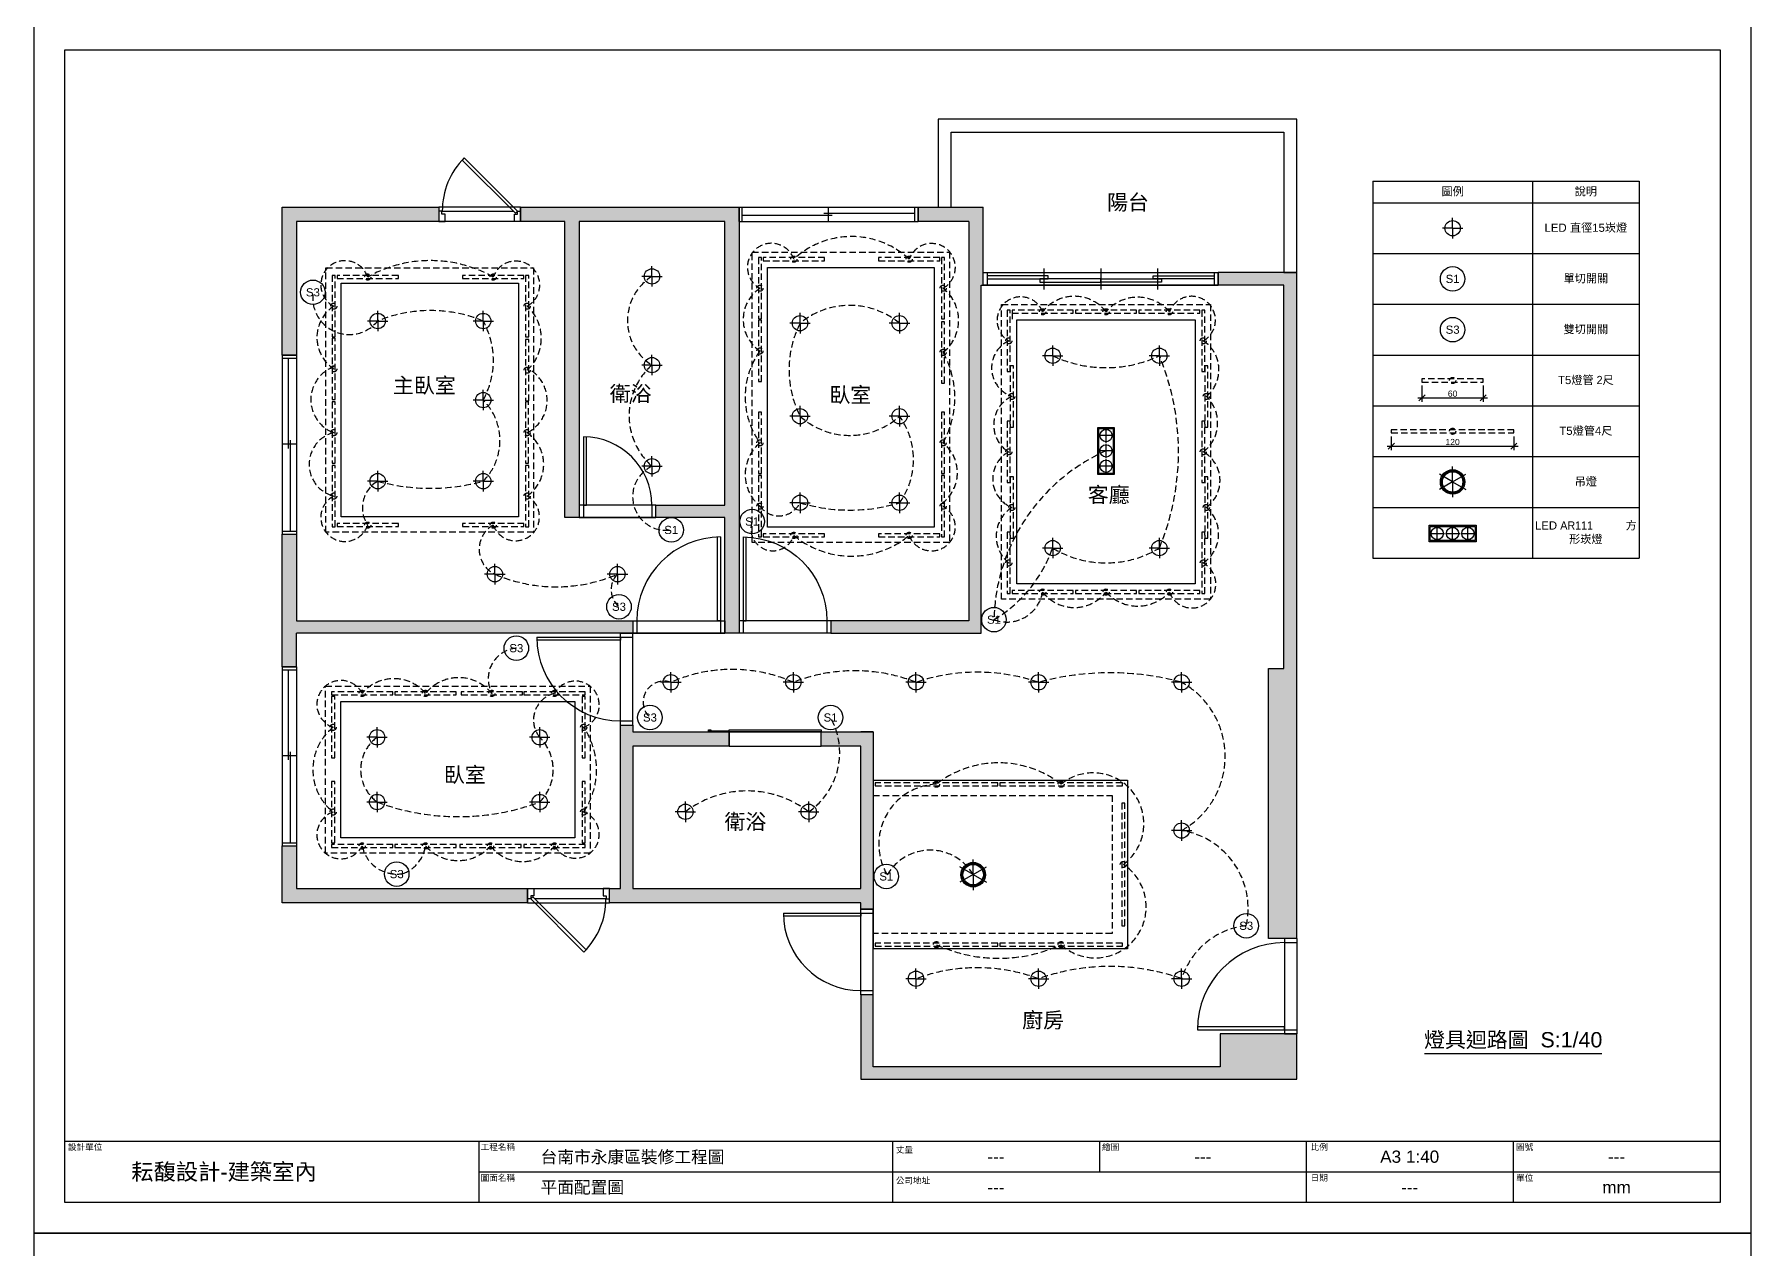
# Model space of a CAD drawing. Header units: millimetres. Extents: x -2628 to 3435, y -3699 to 2704.
# Drawn here: x 18 to 1698, y -2526 to -1338 of the extents above; entities that cross this region are included whole.
import ezdxf
from ezdxf.enums import TextEntityAlignment as Align

# ---------------------------------------------------------------- set-up
doc = ezdxf.new("R2010")
doc.units = ezdxf.units.MM
doc.header["$PDMODE"] = 35
doc.linetypes.add('HIDDEN', pattern=[9.525, 6.35, -3.175])
for name, color, linetype in [('03-結構牆', 253, 'Continuous'), ('04-門線', 94, 'Continuous'), ('05-窗線', 150, 'Continuous'), ('08-文字', 7, 'Continuous'), ('11-填充', 8, 'Continuous'), ('12-天花板', 120, 'Continuous'), ('13-線', 40, 'Continuous'), ('14-燈具', 40, 'Continuous'), ('圖框', 255, 'Continuous')]:
    doc.layers.add(name, color=color, linetype=linetype)
doc.layers.add('不出圖', color=235, linetype='Continuous', plot=False)
doc.styles.get("Standard").update_dxf_attribs({"font": 'arial.ttf'})
doc.dimstyles.new('1倍', dxfattribs={"dimtxt": 6, "dimasz": 6, "dimexe": 4, "dimexo": 3.5, "dimgap": 1, "dimtad": 1, "dimdec": 1, "dimtxsty": 'Standard', "dimblk": 'OBLIQUE', "dimcen": 0.09, "dimdle": 4, "dimclrd": 140, "dimclre": 140, "dimclrt": 140, "dimadec": 0, "dimazin": 0, "dimtfac": 1, "dimtdec": 1, "dimtmove": 0, "dimatfit": 3, "dimfxl": 1, "dimarcsym": 1})

# ---------------------------------------------------------------- blocks, each defined once
blk = doc.blocks.new('窗2片')
at = {"layer": '05-窗線'}
for p, q in [((0, 0), (0, -175.2)), ((0, 0), (14, 0)), ((14, 0), (14, -175.2)), ((0, -3), (14, -3)), ((6, -3), (6, -91.1)), ((8, -83.1), (8, -172.2)), ((14, -87.1), (0, -87.1)), ((0, -172.2), (14, -172.2)), ((0, -175.2), (14, -175.2))]:
    blk.add_line(p, q, dxfattribs=at)
blk = doc.blocks.new('窗_單開')
at = {"layer": '05-窗線'}
for p, q in [((74.9, -6.1), (22.8, 45.9)), ((24.9, 48.1), (77, -4)), ((80, 0), (0, 0)), ((0, 0), (0, -14)), ((80, 0), (80, -14)), ((80, -14), (1, -14)), ((3, -4), (72.8, -4)), ((77, -4), (74.9, -6.1))]:
    blk.add_line(p, q, dxfattribs=at)
for points in [[(0, -14), (6, -14), (6, -7), (3, -7), (3, -4), (0, -4), (0, -14)], [(80, -14), (74, -14), (74, -7), (77, -7), (77, -4), (80, -4), (80, -14)]]:
    blk.add_lwpolyline(points, dxfattribs=at)
blk.add_arc((77, -4), 73.7, 135, 180, dxfattribs=at)
blk = doc.blocks.new('門_左')
at = {"layer": '04-門線'}
for p, q in [((0, 12), (0, 0)), ((75, 12), (0, 12)), ((75, 0), (0, 0)), ((4, 12), (4, 0)), ((71, 12), (71, 0)), ((75, 0), (75, 12))]:
    blk.add_line(p, q, dxfattribs=at)
blk.add_lwpolyline([(4, 79), (4, 12), (7, 12), (7, 78.9)], dxfattribs=at)
blk.add_arc((4, 12), 67, 360, 90, dxfattribs=at)
blk = doc.blocks.new('門_右')
at = {"layer": '04-門線'}
for p, q in [((-90, 12), (0, 12)), ((-90, 12), (-90, 0)), ((-90, 0), (0, 0)), ((-86, 12), (-86, 0)), ((-4, 12), (-4, 0)), ((0, 12), (0, 0))]:
    blk.add_line(p, q, dxfattribs=at)
blk.add_lwpolyline([(-4, 94), (-4, 12), (-7, 12), (-7, 93.9)], dxfattribs=at)
blk.add_arc((-4, 12), 82, 90, 180, dxfattribs=at)
blk = doc.blocks.new('*U57')
at = {"layer": '14-燈具'}
blk.add_line((0, -5), (0, 5), dxfattribs=at)
blk = doc.blocks.new('*U58')
at = {"layer": '14-燈具', "color": 0, "linetype": 'ByBlock', "lineweight": -2, "transparency": 16777216}
blk.add_blockref('*U57', (3428.2, 265.7), dxfattribs=at)
for p, rotation in [((3423.2, 260.7), 90), ((3428.2, 255.7), 180), ((3433.2, 260.7), 270)]:
    blk.add_blockref('*U57', p, dxfattribs=dict(at, rotation=rotation))
blk = doc.blocks.new('燈_崁燈直徑15')
at = {"layer": '14-燈具'}
blk.add_circle((0, 0), 7.5, dxfattribs=at)
blk.add_blockref('*U58', (-3428.2, -260.7), dxfattribs=at)
blk = doc.blocks.new('門83')
at = {"layer": '04-門線'}
for p, q in [((-12, 0), (0, 0)), ((-12, -83.8), (-12, 0)), ((-12, -4), (0, -4)), ((0, -83.8), (0, 0)), ((-12, -79.8), (0, -79.8)), ((0, -83.8), (-12, -83.8))]:
    blk.add_line(p, q, dxfattribs=at)
blk.add_lwpolyline([(-87.8, -4), (-12, -4), (-12, -7), (-87.7, -7)], dxfattribs=at)
blk.add_arc((-12, -4), 75.8, 180, 270, dxfattribs=at)
blk = doc.blocks.new('門93')
at = {"layer": '04-門線'}
for p, q in [((0, 0), (-12, 0)), ((-12, 0), (-12, -93.3)), ((0, 0), (0, -93.3)), ((-12, -4), (0, -4)), ((-12, -89.3), (0, -89.3)), ((-12, -93.3), (0, -93.3))]:
    blk.add_line(p, q, dxfattribs=at)
blk.add_lwpolyline([(-97.3, -89.3), (-12, -89.3), (-12, -86.3), (-97.2, -86.3)], dxfattribs=at)
blk.add_arc((-12, -89.3), 85.3, 90, 180, dxfattribs=at)
blk = doc.blocks.new('*U84')
at = {"layer": '14-燈具'}
blk.add_line((0, -7.5), (0, 7.5), dxfattribs=at)
blk = doc.blocks.new('*U85')
at = {"layer": '14-燈具', "color": 0, "linetype": 'ByBlock', "lineweight": -2, "transparency": 16777216}
for p, rotation in [((3954.5, 130.7), 59.99999999999999), ((3967.5, 130.7), 299.9999999999999), ((3954.5, 123.2), 120), ((3961, 119.4), 180), ((3967.5, 123.2), 240)]:
    blk.add_blockref('*U84', p, dxfattribs=dict(at, rotation=rotation))
blk.add_blockref('*U84', (3961, 134.4), dxfattribs=at)
blk = doc.blocks.new('吊燈')
at = {"layer": '14-燈具'}
for radius in [12, 11, 10]:
    blk.add_circle((0, 0), radius, dxfattribs=at)
blk.add_blockref('*U85', (-3961, -126.9), dxfattribs=at)
blk = doc.blocks.new('窗230')
at = {"layer": '05-窗線'}
for p, q in [((0, 0), (230, 0)), ((4, 12.5), (4, 0)), ((226, 12.5), (226, 0)), ((230, 12.5), (230, 0))]:
    blk.add_line(p, q, dxfattribs=at)
at = {"layer": '05-窗線', "color": 4}
for p, q in [((59.5, 16.5), (59.5, -4)), ((115, 16.5), (115, -4)), ((170.5, 16.5), (170.5, -4))]:
    blk.add_line(p, q, dxfattribs=at)
at = {"layer": '05-窗線'}
blk.add_lwpolyline([(0, 12.5), (230, 12.5), (230, 0), (0, 0)], close=True, dxfattribs=at)
at = {"layer": '05-窗線', "color": 4}
for points in [[(4, 6.25), (63.5, 6.25), (63.5, 9.25), (4, 9.25), (4, 6.25)], [(55.5, 3.25), (115, 3.25), (115, 6.25), (55.5, 6.25), (55.5, 3.25)], [(174.5, 3.25), (115, 3.25), (115, 6.25), (174.5, 6.25), (174.5, 3.25)], [(226, 6.25), (166.5, 6.25), (166.5, 9.25), (226, 9.25), (226, 6.25)]]:
    blk.add_lwpolyline(points, dxfattribs=at)
blk = doc.blocks.new('燈_t5燈管2尺')
at = {"layer": '14-燈具', "linetype": 'HIDDEN'}
blk.add_lwpolyline([(-30, -1.5), (30, -1.5), (30, 1.5), (-30, 1.5)], close=True, dxfattribs=at)
blk.add_circle((0, 0), 3, dxfattribs=at)
blk = doc.blocks.new('燈_t5燈管4尺')
at = {"layer": '14-燈具', "linetype": 'HIDDEN'}
blk.add_lwpolyline([(-60, -1.5), (60, -1.5), (60, 1.5), (-60, 1.5)], close=True, dxfattribs=at)
blk.add_circle((0, 0), 3, dxfattribs=at)
blk = doc.blocks.new('燈_LEDAR111方形崁燈')
at = {"layer": '14-燈具'}
for p, q in [((0, 22), (0, 8)), ((-7, 15), (7, 15)), ((-7, 0), (7, 0)), ((0, 7), (0, -7)), ((-7, -15), (7, -15)), ((0, -8), (0, -22))]:
    blk.add_line(p, q, dxfattribs=at)
for points in [[(-8, 23), (8, 23), (8, -23), (-8, -23)], [(-7, 22), (7, 22), (7, -22), (-7, -22)]]:
    blk.add_lwpolyline(points, close=True, dxfattribs=at)
for centre in [(0, 15), (0, 0), (0, -15)]:
    blk.add_circle(centre, 6, dxfattribs=at)
blk = doc.blocks.new('燈光單切開關')
at = {"layer": '13-線'}
blk.add_circle((0, 0), 12, dxfattribs=at)
blk.add_text('S1', height=8, dxfattribs=at).set_placement((0, 0), align=Align.MIDDLE)
blk = doc.blocks.new('燈光雙切開關')
at = {"layer": '13-線'}
blk.add_circle((0, 0), 12, dxfattribs=at)
blk.add_text('S3', height=8, dxfattribs=at).set_placement((0, 0), align=Align.MIDDLE)
blk = doc.blocks.new('*T212')
at = {"layer": '08-文字', "color": 0, "linetype": 'ByBlock', "lineweight": -2, "transparency": 16777216}
for p, q in [((0, 0), (260.7, 0)), ((0, 0), (0, -368.9)), ((156.3, 0), (156.3, -368.9)), ((260.7, 0), (260.7, -368.9)), ((0, -21.2), (260.7, -21.2)), ((0, -70.9), (260.7, -70.9)), ((0, -120.6), (260.7, -120.6)), ((0, -170.3), (260.7, -170.3)), ((0, -219.9), (260.7, -219.9)), ((0, -269.6), (260.7, -269.6)), ((0, -319.3), (260.7, -319.3)), ((0, -368.9), (260.7, -368.9))]:
    blk.add_line(p, q, dxfattribs=at)
at = {"layer": '08-文字', "color": 0, "transparency": 16777216}
for name, p in [('燈_崁燈直徑15', (78.1, -46.1)), ('燈光單切開關', (78.1, -95.7)), ('燈光雙切開關', (78.1, -145.4)), ('燈_t5燈管2尺', (78.1, -195.1)), ('燈_t5燈管4尺', (78.1, -244.8)), ('吊燈', (78.1, -294.4))]:
    blk.add_blockref(name, p, dxfattribs=at)
at = {"layer": '08-文字', "color": 0, "transparency": 16777216, "rotation": 90}
blk.add_blockref('燈_LEDAR111方形崁燈', (78.1, -344.8), dxfattribs=at)
at = {"layer": '08-文字', "color": 0, "transparency": 16777216, "char_height": 8, "attachment_point": 5}
for s, insert, width in [('{\\fPMingLiU|b0|i0|c136|p18;圖例}', (78.1, -10.6), 153.266), ('{\\fPMingLiU|b0|i0|c136|p18;說明}', (208.5, -10.6), 101.386), ('LED{\\fArial|b0|i0|c136|p34; \\fPMingLiU|b0|i0|c136|p18;直徑}15{\\fPMingLiU|b0|i0|c136|p18;崁燈}', (208.5, -46.1), 101.386), ('{\\fPMingLiU|b0|i0|c136|p18;單切開關}', (208.5, -95.7), 101.386), ('{\\fPMingLiU|b0|i0|c136|p18;雙切開關}', (208.5, -145.4), 101.386), ('T5{\\fPMingLiU|b0|i0|c136|p18;燈管 2尺}', (208.5, -195.1), 101.386), ('T5{\\fPMingLiU|b0|i0|c136|p18;燈管}4{\\fPMingLiU|b0|i0|c136|p18;尺}', (208.5, -244.8), 101.386), ('{\\fPMingLiU|b0|i0|c136|p18;吊燈}', (208.5, -294.4), 101.386), ('LED{\\fArial|b0|i0|c136|p34; \\fPMingLiU|b0|i0|c136|p18;AR111           方形崁燈}', (208.5, -344.1), 101.386)]:
    blk.add_mtext(s, dxfattribs=dict(at, insert=insert, width=width))
blk = doc.blocks.new('_Oblique')
at = {"color": 0, "linetype": 'ByBlock', "lineweight": -2}
blk.add_line((-0.5, -0.5), (0.5, 0.5), dxfattribs=at)
blk = doc.blocks.new('*D213')
at = {"layer": '08-文字', "color": 140, "lineweight": -2, "transparency": 16777216}
for p, q in [((1372.3, -1693.6), (1440.3, -1693.6)), ((1376.3, -1681.6), (1376.3, -1697.6)), ((1436.3, -1681.6), (1436.3, -1697.6))]:
    blk.add_line(p, q, dxfattribs=at)
at = {"layer": 'Defpoints', "color": 0, "transparency": 16777216}
for p in [(1376.3, -1678.1), (1436.3, -1678.1), (1436.3, -1693.6)]:
    blk.add_point(p, dxfattribs=at)
at = {"layer": '08-文字', "color": 140, "lineweight": -2, "transparency": 16777216, "xscale": 6, "yscale": 6, "zscale": 6, "rotation": 180}
blk.add_blockref('_Oblique', (1376.3, -1693.6), dxfattribs=at)
at = {"layer": '08-文字', "color": 140, "lineweight": -2, "transparency": 16777216, "xscale": 6, "yscale": 6, "zscale": 6}
blk.add_blockref('_Oblique', (1436.3, -1693.6), dxfattribs=at)
at = {"layer": '08-文字', "color": 140, "transparency": 16777216, "insert": (1406.3, -1689.5), "char_height": 6, "attachment_point": 5}
blk.add_mtext('60', dxfattribs=at)
blk = doc.blocks.new('*D214')
at = {"layer": '08-文字', "color": 140, "lineweight": -2, "transparency": 16777216}
for p, q in [((1342.3, -1740.8), (1470.3, -1740.8)), ((1346.3, -1731.3), (1346.3, -1744.8)), ((1466.3, -1731.3), (1466.3, -1744.8))]:
    blk.add_line(p, q, dxfattribs=at)
at = {"layer": 'Defpoints', "color": 0, "transparency": 16777216}
for p in [(1346.3, -1727.8), (1466.3, -1727.8), (1466.3, -1740.8)]:
    blk.add_point(p, dxfattribs=at)
at = {"layer": '08-文字', "color": 140, "lineweight": -2, "transparency": 16777216, "xscale": 6, "yscale": 6, "zscale": 6, "rotation": 180}
blk.add_blockref('_Oblique', (1346.3, -1740.8), dxfattribs=at)
at = {"layer": '08-文字', "color": 140, "lineweight": -2, "transparency": 16777216, "xscale": 6, "yscale": 6, "zscale": 6}
blk.add_blockref('_Oblique', (1466.3, -1740.8), dxfattribs=at)
at = {"layer": '08-文字', "color": 140, "transparency": 16777216, "insert": (1406.3, -1736.8), "char_height": 6, "attachment_point": 5}
blk.add_mtext('120', dxfattribs=at)

msp = doc.modelspace()

# ---------------------------------------------------------------- hatches: boundary and pattern name
at = {"layer": '11-填充'}
h = msp.add_hatch(color=8, dxfattribs=at)
h.dxf.hatch_style = 1
h.paths.add_polyline_path([(500.89, -2173.71), (274.53, -2173.71), (274.53, -2131.91), (260.53, -2131.91), (260.53, -2187.71), (500.89, -2187.71)])
h.paths.add_polyline_path([(707.83, -1565.91), (693.83, -1565.91), (693.83, -1798.71), (626.43, -1798.71), (626.43, -1810.71), (693.83, -1810.71), (693.83, -1911.71), (693.83, -1923.71), (707.83, -1923.71)])
h.paths.add_polyline_path([(944.83, -1583.51), (946.83, -1583.51), (946.83, -1571.01), (946.83, -1506.91), (915.33, -1506.91), (902.83, -1506.91), (883.03, -1506.91), (883.03, -1520.91), (932.83, -1520.91), (932.83, -1911.71), (797.83, -1911.71), (797.83, -1923.71), (944.83, -1923.71), (944.83, -1888.51)])
h.paths.add_polyline_path([(1253.73, -1571.01), (1241.23, -1571.01), (1176.83, -1571.01), (1176.83, -1583.51), (1241.23, -1583.51), (1241.23, -1586.01), (1241.23, -1659.01), (1241.23, -1732.01), (1241.23, -1810.01), (1241.23, -1888.51), (1241.23, -1958.51), (1226.03, -1958.51), (1226.03, -2222.51), (1253.73, -2222.51)])
h.paths.add_polyline_path([(1253.73, -2315.81), (1239.73, -2315.81), (1178.63, -2315.81), (1178.63, -2348.01), (839.03, -2348.01), (839.03, -2277.51), (827.03, -2277.51), (827.03, -2360.01), (1253.73, -2360.01)])
h.paths.add_polyline_path([(707.83, -1506.91), (494.03, -1506.91), (494.03, -1520.91), (537.43, -1520.91), (537.43, -1565.91), (551.43, -1565.91), (551.43, -1520.91), (693.83, -1520.91), (693.83, -1565.91), (707.83, -1565.91)])
h.paths.add_polyline_path([(551.43, -1565.91), (537.43, -1565.91), (537.43, -1810.71), (551.43, -1810.71), (551.43, -1798.71)])
h = msp.add_hatch(color=8, dxfattribs=at)
h.dxf.hatch_style = 1
h.paths.add_polyline_path([(274.53, -1520.91), (414.03, -1520.91), (414.03, -1506.91), (260.53, -1506.91), (260.53, -1651.91), (274.53, -1651.91)])
h = msp.add_hatch(color=8, dxfattribs=at)
h.dxf.hatch_style = 1
h.paths.add_polyline_path([(603.83, -1911.71), (274.53, -1911.71), (274.53, -1827.11), (260.53, -1827.11), (260.53, -1956.71), (274.53, -1956.71), (274.53, -1923.71), (603.83, -1923.71)])
h.paths.add_polyline_path([(698.07, -2020.41), (603.83, -2020.41), (603.83, -2013.71), (591.83, -2013.71), (591.83, -2034.41), (591.83, -2173.71), (580.89, -2173.71), (580.89, -2187.71), (827.03, -2187.71), (827.03, -2193.71), (839.03, -2193.71), (839.03, -2020.41), (788.07, -2020.41), (788.07, -2034.41), (827.03, -2034.41), (827.03, -2173.71), (603.83, -2173.71), (603.83, -2034.41), (698.07, -2034.41)])

# ---------------------------------------------------------------- linework, layer by layer
at = {"layer": '03-結構牆'}
for p, q in [((883.03, -1506.91), (902.83, -1506.91)), ((883.03, -1506.91), (883.03, -1520.91)), ((902.83, -1506.91), (915.33, -1506.91)), ((915.33, -1506.91), (946.83, -1506.91)), ((932.83, -1520.91), (883.03, -1520.91)), ((932.83, -1520.91), (932.83, -1911.71)), ((1253.73, -1571.01), (1176.83, -1571.01)), ((1176.83, -1583.51), (1176.83, -1571.01)), ((1241.23, -1571.01), (1253.73, -1571.01)), ((1253.73, -2222.51), (1253.73, -1571.01)), ((944.83, -1888.51), (944.83, -1583.51)), ((1241.23, -1583.51), (1189.23, -1583.51)), ((551.43, -1810.71), (626.43, -1810.71)), ((260.53, -1956.71), (260.53, -1827.11)), ((260.53, -1827.11), (274.53, -1827.11)), ((274.53, -1827.11), (274.53, -1911.71)), ((932.83, -1911.71), (797.83, -1911.71)), ((797.83, -1911.71), (797.83, -1923.71)), ((274.53, -1956.71), (274.53, -1923.71)), ((693.83, -1923.71), (603.83, -1923.71)), ((603.83, -2013.71), (603.83, -1923.71)), ((797.83, -1923.71), (707.83, -1923.71)), ((797.83, -1923.71), (944.83, -1923.71)), ((274.53, -1956.71), (260.53, -1956.71)), ((698.07, -2034.41), (698.07, -2020.41)), ((698.07, -2020.41), (788.07, -2020.41)), ((788.07, -2034.41), (788.07, -2020.41)), ((839.03, -2020.41), (827.03, -2020.41)), ((827.03, -2277.51), (827.03, -2193.71)), ((1253.73, -2222.51), (1226.03, -2222.51)), ((1253.73, -2222.51), (1239.73, -2222.51))]:
    msp.add_line(p, q, dxfattribs=at)
for points in [[(1253.73, -1571.01), (1253.73, -1421.01), (932.83, -1421.01), (902.83, -1421.01), (902.83, -1506.91)], [(915.33, -1506.91), (915.33, -1433.51), (932.83, -1433.51), (1241.23, -1433.51), (1241.23, -1571.01)], [(944.83, -1923.71), (944.83, -1888.51), (944.83, -1583.51), (946.83, -1583.51), (946.83, -1571.01), (946.83, -1506.91)], [(1226.03, -2222.51), (1226.03, -1958.51), (1226.03, -1958.51), (1241.23, -1958.51), (1241.23, -1888.51), (1241.23, -1810.01), (1241.23, -1732.01), (1241.23, -1659.01), (1241.23, -1586.01), (1241.23, -1583.51), (1176.83, -1583.51)], [(274.53, -1911.71), (603.83, -1911.71), (603.83, -1923.71), (274.53, -1923.71)], [(788.07, -2020.41), (839.03, -2020.41), (839.03, -2193.71), (827.03, -2193.71), (827.03, -2187.71), (580.89, -2187.71), (580.89, -2173.71), (591.83, -2173.71), (591.83, -2034.41), (591.83, -2013.71), (603.83, -2013.71), (603.83, -2020.41), (698.07, -2020.41)], [(698.07, -2034.41), (603.83, -2034.41), (603.83, -2173.71), (827.03, -2173.71), (827.03, -2034.41), (788.07, -2034.41)]]:
    msp.add_lwpolyline(points, dxfattribs=at)
for points in [[(260.53, -1506.91), (414.03, -1506.91), (414.03, -1520.91), (274.53, -1520.91), (274.53, -1651.91), (260.53, -1651.91)], [(707.83, -1506.91), (707.83, -1923.71), (693.83, -1923.71), (693.83, -1911.71), (693.83, -1911.71), (693.83, -1810.71), (626.43, -1810.71), (626.43, -1798.71), (693.83, -1798.71), (693.83, -1520.91), (551.43, -1520.91), (551.43, -1798.71), (551.43, -1810.71), (537.43, -1810.71), (537.43, -1520.91), (494.03, -1520.91), (494.03, -1506.91)], [(500.89, -2187.71), (260.53, -2187.71), (260.53, -2131.91), (274.53, -2131.91), (274.53, -2173.71), (500.89, -2173.71)], [(1178.63, -2348.01), (839.03, -2348.01), (839.03, -2277.51), (827.03, -2277.51), (827.03, -2360.01), (1253.73, -2360.01), (1253.73, -2315.81), (1239.73, -2315.81), (1178.63, -2315.81)]]:
    msp.add_lwpolyline(points, close=True, dxfattribs=at)
at = {"layer": '04-門線'}
for p, q in [((678.07, -2019.41), (678.07, -2018.41)), ((678.07, -2018.41), (680.07, -2018.41)), ((678.07, -2020.41), (678.07, -2019.41)), ((678.07, -2019.41), (698.07, -2019.41)), ((698.07, -2020.41), (678.07, -2020.41)), ((680.07, -2018.41), (680.07, -2019.41))]:
    msp.add_line(p, q, dxfattribs=at)
for points in [[(788.07, -2020.41), (698.07, -2020.41), (698.07, -2018.41), (788.07, -2018.41)], [(788.07, -2034.41), (788.07, -2020.41), (698.07, -2020.41), (698.07, -2034.41)]]:
    msp.add_lwpolyline(points, close=True, dxfattribs=at)
at = {"layer": '08-文字'}
msp.add_line((1552.31, -2335.49), (1378.63, -2335.49), dxfattribs=at)
at = {"layer": '12-天花板'}
msp.add_line((839.03, -2067.59), (839.03, -2232.59), dxfattribs=at)
at = {"layer": '12-天花板', "linetype": 'HIDDEN'}
for points in [[(913.94, -1835.11), (720.66, -1835.11), (720.66, -1550.91), (913.94, -1550.91)], [(506.81, -1825.11), (303.53, -1825.11), (303.53, -1566.41), (506.81, -1566.41)], [(964.83, -1602.39), (1169.23, -1602.39), (1169.23, -1890.59), (964.83, -1890.59)], [(302.91, -2138.99), (302.91, -1975.71), (562.11, -1975.71), (562.11, -2138.99)]]:
    msp.add_lwpolyline(points, close=True, dxfattribs=at)
at = {"layer": '12-天花板'}
for points in [[(898.94, -1820.11), (735.66, -1820.11), (735.66, -1565.91), (898.94, -1565.91)], [(491.81, -1810.11), (318.53, -1810.11), (318.53, -1581.41), (491.81, -1581.41)], [(979.83, -1617.39), (1154.23, -1617.39), (1154.23, -1875.59), (979.83, -1875.59)], [(317.91, -2123.99), (317.91, -1990.71), (547.11, -1990.71), (547.11, -2123.99)]]:
    msp.add_lwpolyline(points, close=True, dxfattribs=at)
msp.add_lwpolyline([(839.03, -2067.59), (1088.03, -2067.59), (1088.03, -2232.59), (839.03, -2232.59)], dxfattribs=at)
at = {"layer": '12-天花板', "linetype": 'HIDDEN'}
msp.add_lwpolyline([(839.03, -2082.59), (1073.03, -2082.59), (1073.03, -2217.59), (839.03, -2217.59)], dxfattribs=at)
at = {"layer": '14-燈具'}
msp.add_line((975.03, -1609.39), (975.03, -1616.52), dxfattribs=at)
at = {"layer": '14-燈具', "linetype": 'HIDDEN'}
for centre, radius, start, end in [((739.45, -1565.8), 23.4, 19.70221, 241.49412), ((817.92, -1618.87), 83.08, 47.20483, 132.79517), ((896.26, -1565.95), 23.33, 298.9736, 159.83007), ((322.04, -1582.98), 23.56, 18.73762, 242.45871), ((405.79, -1684.75), 125.42, 60.66845, 119.33155), ((489.31, -1583.24), 23.43, 298.33248, 160.47118), ((649.76, -1618.17), 51.17, 122.02165, 237.97835), ((326.34, -1595.84), 35.81, 174.37745, 320.93732), ((748.79, -1617.04), 36.9, 123.7604, 236.2396), ((882.79, -1617.72), 39.96, 308.31014, 51.68986), ((983.53, -1617.9), 23.12, 21.60555, 239.59074), ((1036.03, -1633.49), 39.27, 37.87161, 142.12839), ((1098.03, -1636.06), 40.89, 40.70744, 139.29256), ((1150.83, -1617.54), 23.28, 299.29538, 159.50833), ((331.38, -1634.54), 36.75, 123.40104, 236.59896), ((405.79, -1743.74), 135.55, 67.60726, 112.39274), ((471.9, -1635.22), 42.39, 312.29591, 47.70409), ((816.22, -1680.08), 76.91, 50.70364, 129.29636), ((387.38, -1657.08), 80.01, 331.09557, 28.90443), ((858.44, -1666.05), 101.67, 153.42148, 206.57852), ((984.43, -1664.39), 29.39, 115.39087, 250.93106), ((1143.9, -1666.1), 33.68, 309.28473, 57.0372), ((665.98, -1711.04), 65.79, 131.22124, 228.77876), ((790.78, -1692.69), 76.99, 144.26187, 215.72615), ((828.32, -1693.32), 90.77, 330.77051, 29.17986), ((1067.03, -1541.54), 122.52, 244.78257, 295.21743), ((892.62, -1746.49), 245.37, 337.44901, 22.55099), ((322.96, -1695.43), 34.31, 110.13849, 249.8448), ((484.85, -1696.1), 35.17, 296.22672, 63.7036), ((417.67, -1735.43), 56.16, 315.05584, 44.94416), ((988, -1720.13), 30.92, 115.2141, 238.46398), ((1140.57, -1718.05), 35.75, 307.28728, 46.39079), ((816.22, -1657.7), 72.6, 227.86281, 312.13719), ((806.02, -1753.92), 72.57, 324.2718, 35.7282), ((318.98, -1758.65), 31.98, 104.20508, 255.81228), ((478.97, -1758.66), 37.69, 304.69191, 55.37898), ((754.27, -1768.65), 40.46, 129.97681, 230.04055), ((884.27, -1766.8), 37.29, 305.75809, 51.42332), ((986.23, -1772.93), 30.12, 118.57822, 247.7437), ((1142.16, -1914.38), 184.86, 113.98154, 178.82348), ((1146.3, -1774.61), 32.32, 305.84766, 60.47426), ((636.52, -1790.31), 32.87, 115.00846, 278.71589), ((369.34, -1801.19), 30.18, 120.22296, 214.0994), ((405.79, -1587.58), 194.51, 254.60378, 285.39622), ((322.04, -1810.54), 23.56, 117.5413, 341.2624), ((489.13, -1810.07), 23.33, 200.16483, 61.03146), ((746.88, -1786.1), 23.01, 216.09547, 333.69822), ((816.22, -1632.52), 170.86, 253.43602, 286.56398), ((896.21, -1820), 23.3, 200.36741, 60.82888), ((993.34, -1829.08), 33.79, 123.22659, 230.45148), ((1143.18, -1826.84), 34.11, 303.94531, 49.73276), ((480.5, -1841.68), 27.05, 119.37592, 244.44417), ((740.95, -1821.72), 21.51, 160.60919, 342.72376), ((817.92, -1760.06), 88.41, 230.32646, 309.67354), ((889.48, -1796.25), 132.95, 300.68997, 340.5223), ((1067.03, -1753.6), 101.45, 239.03183, 300.96817), ((1151.1, -1875.75), 23.43, 199.55156, 61.64477), ((528.83, -1726.5), 151.93, 246.73925, 293.26075), ((604.39, -1881.32), 21.78, 135.61582, 229.80496), ((970.03, -1877.4), 35.54, 249.06964, 349.96768), ((1036.03, -1859.35), 39.35, 218.01597, 321.98403), ((1098.03, -1855.49), 41.84, 222.18648, 317.81352), ((492.36, -1968.44), 30.05, 94.78899, 208.35448), ((701.03, -2108.63), 149.33, 66.30978, 113.69022), ((821.03, -2125.66), 165.06, 68.68466, 111.31534), ((941.03, -2148.85), 186.86, 71.27095, 108.72905), ((1071.03, -2231.59), 268.97, 74.91506, 105.08494), ((318.14, -1993.64), 23.53, 27.68712, 251.11658), ((369.99, -2009.06), 40.7, 40.37805, 139.63932), ((433.45, -2009.4), 42.03, 39.4247, 140.55871), ((547.67, -1994.02), 23.32, 290.21774, 150.9786), ((634.38, -1991.22), 20.44, 71.04139, 227.61159), ((1100.72, -2044.39), 82.95, 299.07204, 60.92796), ((533.4, -2008.74), 26.74, 103.24476, 219.37603), ((343.79, -2057.35), 53.14, 128.75642, 231.24358), ((494.13, -2057.35), 74.24, 326.0676, 33.9324), ((735.89, -2040.66), 70.45, 304.70636, 29.17278), ((376.62, -2057.35), 39.17, 126.12243, 233.87757), ((481.36, -2057.35), 44.55, 314.74655, 45.25345), ((962.03, -2149.99), 99.34, 52.11727, 127.88273), ((1054.35, -2110.2), 49.72, 306.65335, 129.04607), ((715.67, -2177.57), 99.39, 52.62797, 127.37203), ((903.28, -2130.23), 58.69, 92.20053, 210.76694), ((318.14, -2121.05), 23.53, 108.88342, 332.31288), ((433.13, -1875.22), 228.11, 249.57617, 290.42383), ((547.67, -2120.67), 23.32, 209.0214, 69.78226), ((372.78, -2125), 34.52, 191.67987, 280.56083), ((367.34, -2127.03), 34.01, 290.24896, 351.67918), ((432.8, -2103.82), 42.46, 221.49594, 318.43492), ((495.92, -2107.48), 39.79, 218.01205, 321.98795), ((1128.94, -2193.14), 77.21, 347.3484, 80.99246), ((894.99, -2184.95), 48.84, 30.59941, 151.69019), ((1056.51, -2191.66), 49.85, 227.80229, 56.49829), ((1212.17, -2284.2), 74.56, 96.07912, 162.58961), ((962.03, -2095.54), 146.36, 245.36902, 294.63098), ((941.03, -2424.75), 173.57, 69.77598, 110.22402), ((1071.03, -2460.04), 210.15, 70.54324, 109.45676)]:
    msp.add_arc(centre, radius, start, end, dxfattribs=at)
at = {"layer": '不出圖'}
for points in [[(18.04, -1322.96), (1698.04, -1322.96), (1698.04, -2510.96), (18.04, -2510.96)], [(18.04, -2510.96), (1698.04, -2510.96), (1698.04, -3698.96), (18.04, -3698.96)]]:
    msp.add_lwpolyline(points, close=True, dxfattribs=at)
at = {"layer": '圖框', "color": 5}
for p, q in [((48.04, -2420.96), (1668.04, -2420.96)), ((453.04, -2420.96), (453.04, -2480.96)), ((858.04, -2420.96), (858.04, -2480.96)), ((1060.54, -2420.96), (1060.54, -2450.96)), ((1263.04, -2420.96), (1263.04, -2480.96)), ((1465.54, -2420.96), (1465.54, -2480.96)), ((453.04, -2450.96), (1668.04, -2450.96))]:
    msp.add_line(p, q, dxfattribs=at)
msp.add_lwpolyline([(48.04, -1352.96), (1668.04, -1352.96), (1668.04, -2480.96), (48.04, -2480.96)], close=True, dxfattribs=at)

# ---------------------------------------------------------------- block references
msp.add_blockref('*T212', (1328.21, -1481.5))
at = {"layer": '04-門線'}
for name, p in [('門_左', (551.43, -1810.71)), ('門_右', (693.83, -1923.71)), ('門83', (839.03, -2193.71)), ('門93', (1253.73, -2222.51))]:
    msp.add_blockref(name, p, dxfattribs=at)
at = {"layer": '04-門線', "xscale": -1, "rotation": 359.9999999999996}
msp.add_blockref('門_右', (707.83, -1923.71), dxfattribs=at)
at = {"layer": '04-門線', "rotation": 90}
msp.add_blockref('門_右', (603.83, -1923.71), dxfattribs=at)
at = {"layer": '05-窗線'}
for name, p in [('窗_單開', (414.03, -1506.91)), ('窗230', (946.83, -1583.51)), ('窗2片', (260.53, -1651.91)), ('窗2片', (260.53, -1956.71))]:
    msp.add_blockref(name, p, dxfattribs=at)
for name, p, rotation in [('窗2片', (707.83, -1520.91), 90), ('窗_單開', (580.89, -2187.71), 180)]:
    msp.add_blockref(name, p, dxfattribs=dict(at, rotation=rotation))
at = {"layer": '14-燈具'}
for name, p, rotation in [('燈_t5燈管2尺', (728.28, -1586.36), 270), ('燈_t5燈管2尺', (761.48, -1557.91), 180), ('燈_t5燈管2尺', (874.36, -1557.91), 180), ('燈_t5燈管2尺', (907.56, -1586.36), 270), ('燈_t5燈管2尺', (311.15, -1603.86), 270), ('燈_t5燈管2尺', (344.35, -1575.41), 180), ('燈_t5燈管2尺', (467.23, -1575.41), 180), ('燈_t5燈管2尺', (500.43, -1603.86), 270), ('燈_崁燈直徑15', (354.15, -1618.41), 180), ('燈_崁燈直徑15', (457.43, -1618.41), 180), ('燈_t5燈管2尺', (971.83, -1637.84), 90), ('燈_t5燈管2尺', (1162.23, -1637.84), 90), ('燈_t5燈管2尺', (728.28, -1647.72), 270), ('燈_t5燈管2尺', (907.56, -1649.07), 270), ('燈_t5燈管2尺', (311.15, -1665.22), 270), ('燈_t5燈管2尺', (500.43, -1666.57), 270), ('燈_t5燈管2尺', (974.83, -1692.16), 90), ('燈_t5燈管2尺', (1165.23, -1692.16), 90), ('燈_崁燈直徑15', (457.43, -1695.76), 180), ('燈_t5燈管2尺', (311.14, -1727.64), 270), ('燈_t5燈管2尺', (500.39, -1727.64), 270), ('燈_t5燈管2尺', (728.28, -1737.64), 270), ('燈_t5燈管2尺', (907.53, -1737.64), 270), ('燈_t5燈管2尺', (971.83, -1746.49), 90), ('燈_LEDAR111方形崁燈', (1067.03, -1745.48), 180), ('燈_t5燈管2尺', (1162.23, -1746.49), 90), ('燈_t5燈管2尺', (311.15, -1789.65), 270), ('燈_t5燈管2尺', (500.43, -1789.65), 270), ('燈_崁燈直徑15', (354.15, -1775.11), 180), ('燈_崁燈直徑15', (457.43, -1775.11), 180), ('燈_t5燈管2尺', (728.28, -1799.65), 270), ('燈_t5燈管2尺', (907.56, -1799.65), 270), ('燈_t5燈管2尺', (974.83, -1800.81), 90), ('燈_t5燈管2尺', (1165.23, -1800.81), 90), ('燈_t5燈管2尺', (344.35, -1818.11), 180), ('燈_t5燈管2尺', (467.23, -1818.11), 180), ('燈_t5燈管2尺', (761.48, -1828.11), 180), ('燈_t5燈管2尺', (874.36, -1828.11), 180), ('燈_t5燈管2尺', (971.83, -1855.13), 90), ('燈_t5燈管2尺', (1162.23, -1855.13), 90), ('燈_t5燈管2尺', (338.98, -1982.71), 180), ('燈_t5燈管2尺', (400.99, -1982.7), 180), ('燈_t5燈管2尺', (465.91, -1982.71), 180), ('燈_t5燈管2尺', (527.27, -1982.71), 180), ('燈_t5燈管2尺', (310.53, -2015.91), 89.99999999999999), ('燈_t5燈管2尺', (555.73, -2015.91), 89.99999999999999), ('燈_崁燈直徑15', (353.53, -2025.71), 89.99999999999999), ('燈_崁燈直徑15', (512.73, -2025.71), 89.99999999999999), ('燈_t5燈管2尺', (310.53, -2098.79), 89.99999999999999), ('燈_崁燈直徑15', (353.53, -2088.99), 89.99999999999999), ('燈_崁燈直徑15', (512.73, -2088.99), 89.99999999999999), ('燈_t5燈管2尺', (555.73, -2098.79), 89.99999999999999), ('燈_t5燈管4尺', (1084.03, -2150.09), 90), ('燈_t5燈管2尺', (338.98, -2131.99), 180), ('燈_t5燈管2尺', (400.99, -2131.95), 180), ('燈_t5燈管2尺', (464.57, -2131.99), 180), ('燈_t5燈管2尺', (527.27, -2131.99), 180)]:
    msp.add_blockref(name, p, dxfattribs=dict(at, rotation=rotation))
for name, p in [('燈光雙切開關', (290.71, -1590.34)), ('燈_崁燈直徑15', (622.63, -1574.79)), ('燈_崁燈直徑15', (767.51, -1620.56)), ('燈_崁燈直徑15', (864.93, -1620.56)), ('燈_t5燈管2尺', (1005.03, -1609.39)), ('燈_t5燈管2尺', (1067.03, -1609.39)), ('燈_t5燈管2尺', (1129.03, -1609.39)), ('燈_崁燈直徑15', (1014.83, -1652.39)), ('燈_崁燈直徑15', (1119.23, -1652.39)), ('燈_崁燈直徑15', (622.63, -1661.55)), ('燈_崁燈直徑15', (767.51, -1711.54)), ('燈_崁燈直徑15', (864.93, -1711.54)), ('燈_崁燈直徑15', (622.63, -1760.52)), ('燈_崁燈直徑15', (767.51, -1796.29)), ('燈_崁燈直徑15', (864.93, -1796.29)), ('燈光單切開關', (641.5, -1822.81)), ('燈光單切開關', (720.66, -1814.58)), ('燈_崁燈直徑15', (1014.83, -1840.59)), ('燈_崁燈直徑15', (1119.23, -1840.59)), ('燈_崁燈直徑15', (468.83, -1866.09)), ('燈_崁燈直徑15', (588.83, -1866.09)), ('燈_t5燈管2尺', (1005.03, -1883.59)), ('燈_t5燈管2尺', (1067.03, -1883.59)), ('燈_t5燈管2尺', (1129.03, -1883.59)), ('燈光雙切開關', (590.33, -1897.96)), ('燈光單切開關', (957.34, -1910.59)), ('燈光雙切開關', (489.85, -1938.49)), ('燈_崁燈直徑15', (641.03, -1971.89)), ('燈_崁燈直徑15', (761.03, -1971.89)), ('燈_崁燈直徑15', (881.03, -1971.89)), ('燈_崁燈直徑15', (1001.03, -1971.89)), ('燈_崁燈直徑15', (1141.03, -1971.89)), ('燈光雙切開關', (620.6, -2006.32)), ('燈光單切開關', (797.41, -2006.32)), ('燈_t5燈管4尺', (901.03, -2071.59)), ('燈_t5燈管4尺', (1023.03, -2071.59)), ('燈_崁燈直徑15', (655.34, -2098.58)), ('燈_崁燈直徑15', (776, -2098.58)), ('燈_崁燈直徑15', (1141.03, -2116.89)), ('燈光雙切開關', (372.78, -2159.52)), ('燈光單切開關', (851.99, -2161.79)), ('吊燈', (937.02, -2160.09)), ('燈光雙切開關', (1204.27, -2210.06)), ('燈_t5燈管4尺', (901.03, -2228.59)), ('燈_t5燈管4尺', (1023.03, -2228.59)), ('燈_崁燈直徑15', (881.03, -2261.89)), ('燈_崁燈直徑15', (1001.03, -2261.89)), ('燈_崁燈直徑15', (1141.03, -2261.89))]:
    msp.add_blockref(name, p, dxfattribs=at)

# ---------------------------------------------------------------- texts
at = {"layer": '08-文字'}
for s, p in [('陽台', (1068.09, -1509.71)), ('主臥室', (369.09, -1688.96)), ('衛浴', (581.29, -1696.98)), ('臥室', (796.33, -1698.16)), ('客廳', (1049.23, -1795.92)), ('臥室', (418.91, -2069.83)), ('衛浴', (693.59, -2115.72)), ('廚房', (984.95, -2309.88))]:
    msp.add_text(s, height=15, dxfattribs=at).set_placement(p)
msp.add_text('燈具迴路圖  S:1/40', height=15, dxfattribs=at).set_placement((1465.61, -2321.3), align=Align.MIDDLE)
at = {"layer": '圖框', "color": 7}
for s, p in [('設計單位', (50.94, -2429.52)), ('工程名稱', (454.98, -2429.52)), ('丈量', (861.32, -2432.21)), ('繪圖', (1063.16, -2429.52)), ('比例', (1267.35, -2429.52)), ('圖號', (1468.43, -2429.52)), ('圖面名稱', (454.98, -2459.65)), ('單位', (1468.43, -2459.65)), ('公司地址', (861.32, -2462.34)), ('日期', (1267.35, -2459.65))]:
    msp.add_text(s, height=6, dxfattribs=at).set_placement(p)
for s, p in [('台南市永康區裝修工程圖', (603.58, -2435.96)), ('A3 1:40', (1364.29, -2435.96)), ('---', (959.29, -2435.96)), ('---', (1161.79, -2435.96)), ('---', (1566.79, -2435.96)), ('平面配置圖', (554.4, -2465.96)), ('---', (959.29, -2465.96)), ('---', (1364.29, -2465.96)), ('mm', (1566.79, -2465.96))]:
    msp.add_text(s, height=12, dxfattribs=at).set_placement(p, align=Align.MIDDLE)
at = {"layer": '圖框', "color": 7, "insert": (203.7, -2451.63), "char_height": 16, "attachment_point": 5}
msp.add_mtext_dynamic_manual_height_columns('{\\fPMingLiU|b0|i0|c136|p18;耘馥設計-建築室內}', width=210.6993, gutter_width=18.5, heights=[0], dxfattribs=at)

# ---------------------------------------------------------------- dimensions: what is measured, and where the dimension line sits
at = {"layer": '08-文字'}
for base, p1, p2, picture, middle in [((1436.35, -1693.6), (1376.35, -1678.09), (1436.35, -1678.09), '*D213', (1406.35, -1689.54)), ((1466.35, -1740.83), (1346.35, -1727.77), (1466.35, -1727.77), '*D214', (1406.35, -1736.77))]:
    dim = msp.add_linear_dim(base=base, p1=p1, p2=p2, dimstyle='1倍', dxfattribs=at)
    dim.commit()
    dim.dimension.update_dxf_attribs({"geometry": picture, "text_midpoint": middle})

doc.saveas('drawing.dxf')
